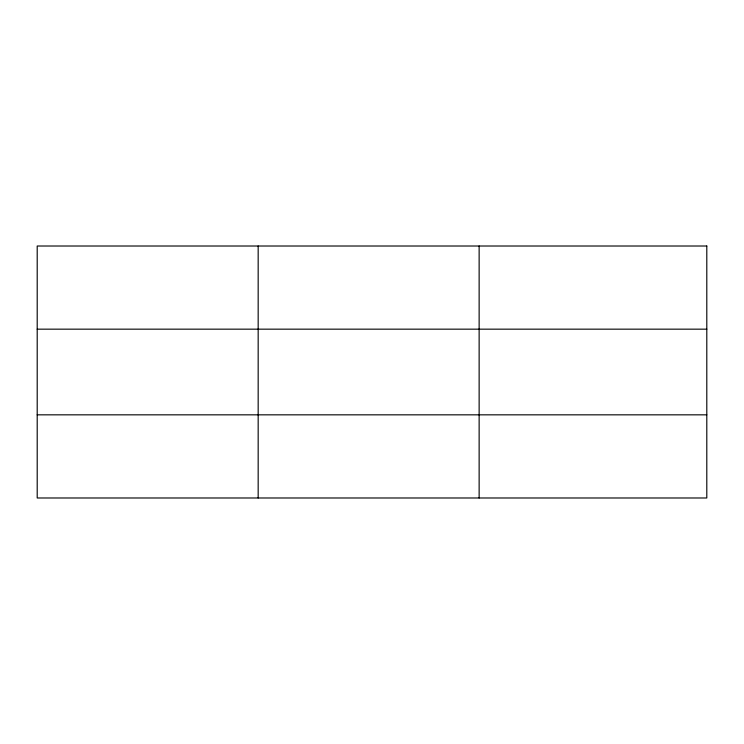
<?xml version="1.0" encoding="UTF-8"?>
<svg xmlns="http://www.w3.org/2000/svg" width="744" height="744" viewBox="0 0 744 744"><rect width="100%" height="100%" fill="white"/><g stroke="black" fill="none" stroke-linecap="round" stroke-linejoin="round"><path stroke-width="1.12" d="M258.168 497.987L258.168 246.013M479.136 497.987L479.136 246.013M37.2 329.164L706.8 329.164M37.2 414.836L706.8 414.836M706.8 246.013L706.8 497.987L37.2 497.987L37.2 246.013L706.8 246.013"/></g></svg>
